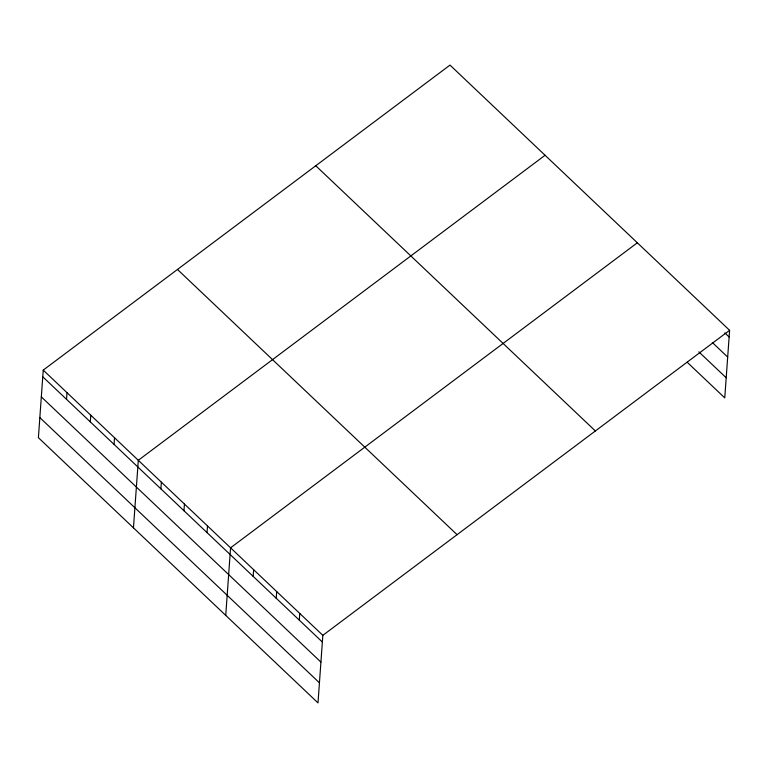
<?xml version="1.0" encoding="UTF-8"?>
<svg xmlns="http://www.w3.org/2000/svg" width="768" height="768" viewBox="0 0 768 768"><rect width="100%" height="100%" fill="white"/><g stroke="black" fill="none" stroke-linecap="round" stroke-linejoin="round"><path stroke-width="1.15" d="M43.238 370.118L38.4 437.683L318 702.902L322.838 635.338L729.6 330.317L450 65.098L43.238 370.118L322.838 635.338M66.528 399.331L67.008 392.659M90.298 421.872L90.778 415.21M114.067 444.422L114.538 437.75M133.459 527.856L138.307 460.291L545.069 155.27M160.896 488.842L161.376 482.179M183.965 510.73L184.435 504.058M207.024 532.608L207.504 525.936M225.734 615.379L230.573 547.814L637.334 242.794M253.162 576.365L253.642 569.702M276.23 598.253L276.71 591.581M299.299 620.131L299.77 613.459M729.6 330.317L724.762 397.882L687.168 362.227M724.848 332.938L729.12 336.989M712.301 342.49L727.68 357.082M698.861 351.85L726.202 377.789M315.773 165.754L595.373 430.973M177.475 269.462L457.075 534.682M42.768 376.79L322.358 642.01M41.328 396.883L320.918 662.102M39.84 417.59L319.44 682.81"/></g></svg>
